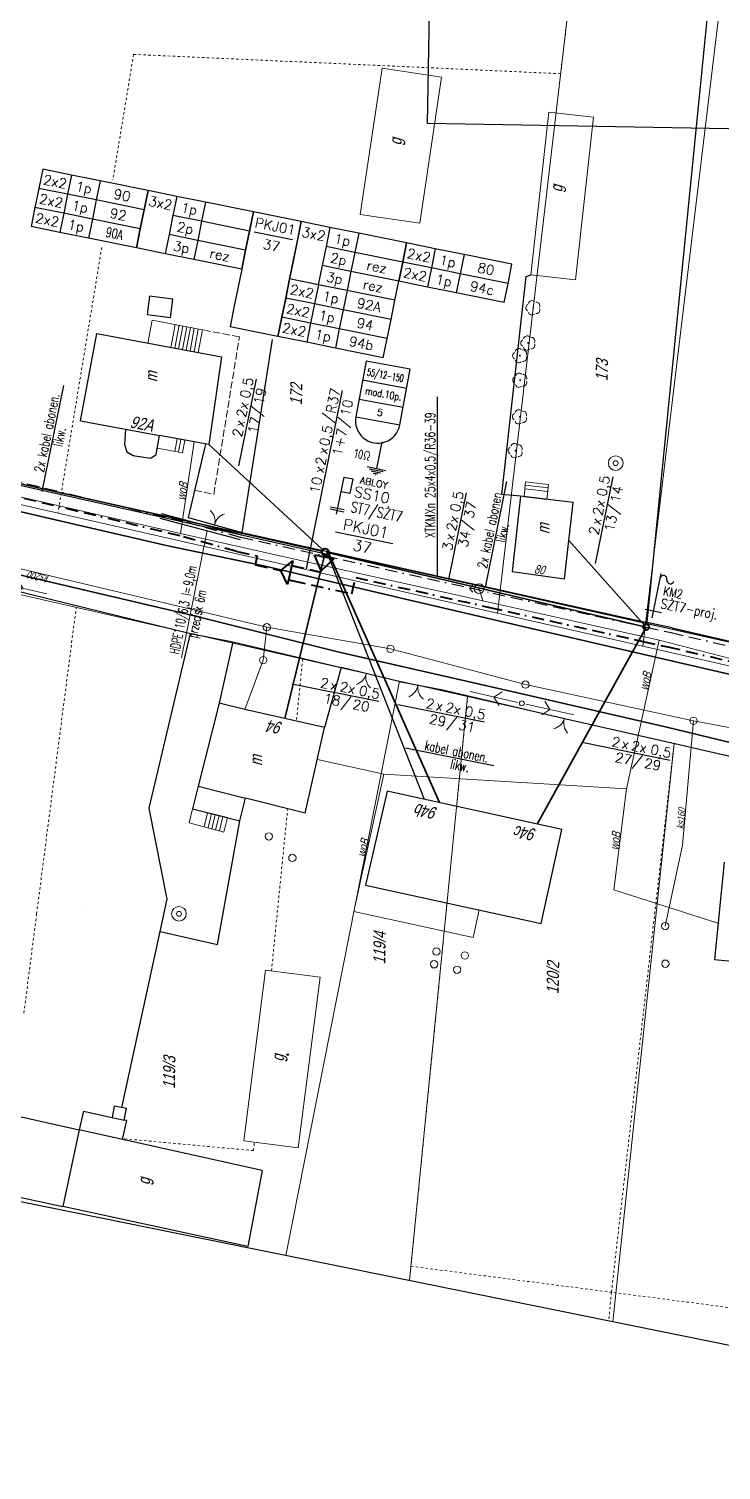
# Model space of a CAD drawing. Header units: millimetres. Extents: x 4848043 to 9699780, y 5827542 to 11659147.
# Drawn here: x 4849542.7 to 4849684.4, y 5829411.6 to 5829706.9 of the extents above; entities that cross this region are included whole.
import ezdxf
from ezdxf.enums import TextEntityAlignment as Align

# ---------------------------------------------------------------- set-up
doc = ezdxf.new("R2010")
doc.units = ezdxf.units.MM
doc.header["$MEASUREMENT"] = 0
for name, pattern in [('0', [0]), ('BORDER', [1.75, 0.5, -0.25, 0.5, -0.25, 0, -0.25]), ('BUD', [0]), ('GUK', [2, 1.5, -0.5]), ('GUZ', [1, 0.5, -0.5]), ('KOC', [2, 1.5, -0.5]), ('KOJ', [0]), ('SCH', [0]), ('UPW', [0]), ('ZAK', [2, 1, -1])]:
    doc.linetypes.add(name, pattern=pattern)
doc.layers.get('0').update_dxf_attribs({"lineweight": 18})
for name, color, linetype, lineweight in [('EADTD_T_0', 7, '0', 18), ('EBTPO_L_6', 9, '0', 18), ('EBUOA_T_1', 251, '0', 25), ('EBUPP_L_1', 7, 'BUD', 18), ('EBUPP_L_3', 6, '0', 25), ('EDZPD_L_0', 251, '0', 18), ('EDZTD_T_0', 7, '0', 25), ('EUZPU_L_4', 251, 'GUZ', 18), ('SDRPK_L_0', 7, '0', 35), ('SDRPK_L_2', 251, 'KOC', 18), ('SZOPO_T_0', 251, '0', 18), ('SZZPZ_T_0', 251, '0', 15), ('TEL kable doziemne proj.', 32, 'BORDER', 30), ('TEL rury', 6, 'Continuous', 30), ('TEL rury opis', 6, 'Continuous', 20), ('TES kable doziemne proj.', 4, 'BORDER', 40), ('TES kable napow. proj.', 241, 'LIN_NAPOW_PROJ', 35), ('TES zakończenia projektowane', 4, 'Continuous', 40), ('TES złącza projektowane', 4, 'Continuous', 40), ('UEEPA_T_2', 251, '0', 18), ('UKKOO_T_2', 7, '0', 18), ('UKKPA_T_4', 251, '0', 18), ('UKKPOR_L_0', 36, '0', 18), ('UTTPA_T_2', 34, '0', 18), ('UWWOO_T_0', 251, '0', 18), ('UWWPA_T_0', 251, '0', 18), ('UWWPO_L_0', 162, 'UPW', 18), ('UZB słupy telefoniczne', 32, 'Continuous', 30), ('ZAKRES_L_0', 250, 'GUK', 60)]:
    doc.layers.add(name, color=color, linetype=linetype, lineweight=lineweight)
for name, color, linetype in [('OPIS_KABLA', 30, 'Continuous'), ('OPIS_RURY', 6, 'Continuous'), ('RURY-ISTN', 6, 'Continuous'), ('SZOPO_L_0', 251, 'BGS'), ('TES kable napow. likw.', 9, 'LIN_NAPOW_LIKW'), ('TES opisy kabli abon.', 30, 'Continuous'), ('TES opisy kabli rozdz.', 30, 'Continuous'), ('TES opisy zakończeń', 30, 'Continuous'), ('TES rury', 6, 'Continuous'), ('TES słup. PD', 6, 'Continuous'), ('TES zakończenia istniejące', 140, 'Continuous')]:
    doc.layers.add(name, color=color, linetype=linetype)
doc.layers.add('RYS layout', color=7, linetype='Continuous', lineweight=30, plot=False)
doc.styles.add('ROMANS', font='simplex.shx')
doc.styles.add('SIMPLEX', font='simplex.shx', dxfattribs={"width": 0.8, "height": 1.5})
doc.styles.add('Simplex2', font='simplex.shx', dxfattribs={"width": 0.7})
doc.styles.get("Standard").update_dxf_attribs({"font": 'txt', "width": 0.8, "oblique": 15})
doc.linetypes.add('BGS', pattern='A,2.5,[133,ltypeshp.shx,S=0.2,R=0,X=0,Y=0],2.5', length=5)
doc.linetypes.add('LIN_NAPOW_LIKW', pattern='A,0.0001,[131,ltypeshp.shx,S=0.1,R=20,X=0.34023,Y=-0.12817],-0.1,[131,ltypeshp.shx,S=0.1,R=200,X=0.35977,Y=0.12817],-0.3,[135,l_napow.shx,S=0.1,R=0,X=-0.4,Y=0],-0.2,[135,l_napow.shx,S=0.1,R=180,X=0.2,Y=0],-0.2', length=0.8001)
doc.linetypes.add('LIN_NAPOW_PROJ', pattern='A,0.0001,-0.4,[136,l_napow.shx,S=0.1,R=0,X=-0.4,Y=0],-0.2,[137,l_napow.shx,S=0.1,R=0,X=-0.2,Y=0],-0.2', length=0.8001)

# ---------------------------------------------------------------- blocks, each defined once
blk = doc.blocks.new('WSP')
at = {"color": 0}
blk.add_circle((0, 0), 0.09, dxfattribs=at)
blk = doc.blocks.new('BGB')
at = {"color": 0}
for centre, start, end in [((-1.5, 0.021), 0, 60.404), ((1.5, 0.021), 120, 180.404)]:
    blk.add_arc(centre, 1.5, start, end, dxfattribs=at)
blk = doc.blocks.new('DLI')
at = {"color": 0}
blk.add_circle((0, 0), 0.045, dxfattribs=at)
for centre, start, end in [((-0.357, 0.116), 102.488, 221.918), ((0, 0.375), 30.487, 149.918), ((0.357, 0.116), -41.514, 77.916), ((-0.22, -0.303), 174.489, 293.916), ((0.22, -0.303), -113.512, 5.915)]:
    blk.add_arc(centre, 0.375, start, end, dxfattribs=at)
blk = doc.blocks.new('SLS')
at = {"color": 0}
blk.add_circle((0, 0), 0.25, dxfattribs=at)
blk.add_circle((0, 0), 0.25, dxfattribs=at)
blk = doc.blocks.new('PNN')
at = {"color": 0}
for p, q in [((0.4395, 0.01539), (5.4395, 0.01539)), ((2.9395, 0.01539), (2.2324, 0.72249)), ((2.9395, 0.01539), (2.2324, -0.69171))]:
    blk.add_line(p, q, dxfattribs=at)
blk = doc.blocks.new('UKK')
at = {"color": 0}
blk.add_circle((0, 0), 0.375, dxfattribs=at)
blk = doc.blocks.new('HYP')
at = {"color": 0}
for p, q in [((0, 1), (-0.35355, 0.64645)), ((0, 0.5), (0, 1)), ((0, 1), (0.35355, 0.64645))]:
    blk.add_line(p, q, dxfattribs=at)
blk.add_circle((0, 0), 0.5, dxfattribs=at)
blk = doc.blocks.new('STD')
at = {"color": 0}
for radius in [0.75, 0.25]:
    blk.add_circle((0, 0), radius, dxfattribs=at)
blk = doc.blocks.new('TR-SL1')
blk.add_circle((0, 0), 0.5)
blk = doc.blocks.new('KBR-SL1P')
for p, q in [((0, 0), (-1, 1.48)), ((-1, 1.48), (1, 1.48)), ((1, 1.48), (0, 0))]:
    blk.add_line(p, q)
blk.add_circle((0, 1.98), 0.35)
blk = doc.blocks.new('KB-IWP')
at = {"style": 'SIMPLEX'}
for p in [(-1.22, 0.25), (0.64, 0.25)]:
    blk.add_text('x', height=1, dxfattribs=at).set_placement(p, align=Align.RIGHT)
at = {"style": 'SIMPLEX', "flags": 1}
blk.add_attdef('TYP-KAB', text='', height=0.5, dxfattribs=at).set_placement((-6.02, 0.25), align=Align.RIGHT)
at = {"style": 'SIMPLEX'}
for tag, p in [('POJ-KAB', (-2.13, 0.25)), ('DL-KAB', (-0.62, -1.25))]:
    blk.add_attdef(tag, text='', height=1, dxfattribs=at).set_placement(p, align=Align.RIGHT)
for tag, p in [('KONS-KAB', (-0.52, 0.25)), ('SR-ZYL', (2.12, 0.25)), ('SEP', (-0.02, -1.25))]:
    blk.add_attdef(tag, text='', height=1, dxfattribs=at).set_placement(p, align=Align.CENTER)
at = {"style": 'SIMPLEX', "flags": 1}
blk.add_attdef('REJ-SZAF', (6.39, 0.25), '', height=0.5, dxfattribs=at)
at = {"style": 'SIMPLEX'}
blk.add_attdef('DL-MON', (0.7, -1.25), '', height=1, dxfattribs=at)
blk = doc.blocks.new('OB')
at = {"style": 'ROMANS', "width": 0.6}
blk.add_text('l=', height=2, dxfattribs=at).set_placement((9.86, 0.18))
for tag, p in [('OB_TYP', (8.68, 0.18)), ('OB_SW', (11.54, -2.76))]:
    blk.add_attdef(tag, text='', height=2, dxfattribs=at).set_placement(p, align=Align.RIGHT)
blk.add_attdef('OB_DL', (11.91, 0.18), '', height=2, dxfattribs=at)
blk = doc.blocks.new('ZL-2P')
for p, q in [((0, 0), (1, 1.25)), ((1, -1.25), (0, 0)), ((1, 1.25), (1, -1.25)), ((1, 0.75), (1.5, 0.75)), ((1, -0.75), (1.5, -0.75))]:
    blk.add_line(p, q)
blk = doc.blocks.new('KBR-ZP2')
blk.add_line((-4, 2), (4, 2))
at = {"style": 'SIMPLEX'}
for tag, p in [('REJ-SZAF', (0, 2.5)), ('NR-ZAK', (0, 0))]:
    blk.add_attdef(tag, text='', height=1.5, dxfattribs=at).set_placement(p, align=Align.CENTER)
blk = doc.blocks.new('*U147')
for p, q in [((10, 0), (0, 0)), ((0, 0), (0, -4)), ((10, -4), (10, 0)), ((0, -4), (0, -8)), ((9, -4), (1, -4)), ((10, -8), (10, -4)), ((0, -8), (0, -12)), ((10, -12), (10, -8)), ((0, -12), (0, -16)), ((10, -16), (10, -12)), ((0, -16), (0, -20)), ((10, -20), (10, -16)), ((0, -20), (0, -24)), ((10, -24), (10, -20)), ((10, -24), (0, -24))]:
    blk.add_line(p, q)
at = {"style": 'SIMPLEX'}
for tag, p in [('SZAFA', (5, -2)), ('PUNKT', (5, -6))]:
    blk.add_attdef(tag, text='', height=2, dxfattribs=at).set_placement(p, align=Align.MIDDLE_CENTER)
blk = doc.blocks.new('*U136')
for p, q in [((6, 0), (0, 0)), ((0, 0), (0, -4)), ((6, 0), (6, -4)), ((12, 0), (6, 0)), ((22, 0), (12, 0)), ((12, 0), (12, -4)), ((22, -4), (22, 0)), ((6, -4), (0, -4)), ((12, -4), (6, -4)), ((22, -4), (12, -4))]:
    blk.add_line(p, q)
at = {"style": 'SIMPLEX'}
for s, p in [('2x2', (3, -2)), ('1p', (9, -2))]:
    blk.add_text(s, height=2, dxfattribs=at).set_placement(p, align=Align.MIDDLE_CENTER)
blk.add_attdef('PARA1', text='', height=2, dxfattribs=at).set_placement((17, -2), align=Align.MIDDLE_CENTER)
blk = doc.blocks.new('*U125')
for p, q in [((6, 0), (0, 0)), ((0, 0), (0, -8)), ((6, 0), (6, -4)), ((12, 0), (6, 0)), ((22, 0), (12, 0)), ((12, 0), (12, -4)), ((22, -4), (22, 0)), ((6, -4), (6, -8)), ((12, -4), (6, -4)), ((22, -4), (12, -4)), ((12, -4), (12, -8)), ((22, -8), (22, -4)), ((0, -8), (0, -12)), ((6, -8), (6, -12)), ((12, -8), (6, -8)), ((22, -8), (12, -8)), ((12, -8), (12, -12)), ((22, -12), (22, -8)), ((6, -12), (0, -12)), ((12, -12), (6, -12)), ((22, -12), (12, -12))]:
    blk.add_line(p, q)
at = {"style": 'SIMPLEX'}
for s, p in [('3x2', (3, -2)), ('1p', (9, -2)), ('2p', (9, -6)), ('3p', (9, -10))]:
    blk.add_text(s, height=2, dxfattribs=at).set_placement(p, align=Align.MIDDLE_CENTER)
for tag, p in [('PARA1', (17, -2)), ('PARA2', (17, -6)), ('PARA3', (17, -10))]:
    blk.add_attdef(tag, text='', height=2, dxfattribs=at).set_placement(p, align=Align.MIDDLE_CENTER)
blk = doc.blocks.new('KB-RZP')
at = {"style": 'SIMPLEX'}
for s, p in [('/', (0.5, 0.39)), ('x', (-4.75, 0.25)), ('x', (-2.78, 0.25))]:
    blk.add_text(s, height=1, dxfattribs=at).set_placement(p)
at = {"style": 'SIMPLEX', "flags": 1}
blk.add_attdef('TYP-KAB', text='', height=0.5, dxfattribs=at).set_placement((-8.41, 0.25), align=Align.RIGHT)
at = {"style": 'SIMPLEX'}
for tag, p in [('POJ-KAB', (-5.16, 0.25)), ('DL-KAB', (0.19, -1.25))]:
    blk.add_attdef(tag, text='', height=1, dxfattribs=at).set_placement(p, align=Align.RIGHT)
for tag, p in [('KONS-KAB', (-3.5, 0.25)), ('SR-ZYL', (-0.85, 0.25)), ('SEP', (0.84, -1.25))]:
    blk.add_attdef(tag, text='', height=1, dxfattribs=at).set_placement(p, align=Align.CENTER)
for tag, p in [('NR-KAB', (1.5, 0.25)), ('DL-MON', (1.5, -1.25))]:
    blk.add_attdef(tag, p, '', height=1, dxfattribs=at)
at = {"style": 'SIMPLEX', "flags": 1}
blk.add_attdef('REJ-SZAF', (7.64, 0.25), '', height=0.5, dxfattribs=at)
blk = doc.blocks.new('ZLOP')
for p, q in [((9.15, 0), (0, 0)), ((0, 0), (0, -11.62)), ((9.15, -11.62), (9.15, 0)), ((9.15, -4), (0, -4)), ((9.15, -8), (0, -8)), ((0, -11.62), (9.15, -11.62))]:
    blk.add_line(p, q)
blk.add_arc((4.58, -11.62), 4.58, 180, 0)
at = {"style": 'ROMANS', "width": 0.713756}
blk.add_attdef('MUFA', text='', height=1.41, dxfattribs=at).set_placement((0.63, -2.88), (8.18, -2.88), align=Align.FIT)
at = {"style": 'ROMANS'}
for tag, p in [('LACZNIK', (4.71, -6.72)), ('PARY', (4.69, -10.56))]:
    blk.add_attdef(tag, text='', height=1.41, dxfattribs=at).set_placement(p, align=Align.CENTER)
for tag, flags, p in [('NRZL', 4, (4.68, -14.12)), ('BOKT', 1, (4.69, -17.8))]:
    blk.add_attdef(tag, text='', height=1.41, dxfattribs=dict(at, flags=flags)).set_placement(p, align=Align.CENTER)

msp = doc.modelspace()

# ---------------------------------------------------------------- linework, layer by layer
at = {"layer": 'EBTPO_L_6', "linetype": 'SCH'}
for p, q in [((4849567.02, 5829642.5), (4849567.9, 5829647.2)), ((4849567.9, 5829647.2), (4849578.21, 5829645.22)), ((4849572.6, 5829646.3), (4849571.74, 5829641.61)), ((4849573.4, 5829646.14), (4849572.52, 5829641.48)), ((4849574.18, 5829645.99), (4849573.32, 5829641.32)), ((4849574.98, 5829645.83), (4849574.09, 5829641.17)), ((4849575.75, 5829645.68), (4849574.89, 5829641.03)), ((4849576.53, 5829645.53), (4849575.67, 5829640.88)), ((4849577.33, 5829645.37), (4849576.47, 5829640.73)), ((4849577.34, 5829640.57), (4849578.21, 5829645.22)), ((4849567.02, 5829642.5), (4849577.34, 5829640.57)), ((4849569.42, 5829623.57), (4849568.95, 5829620.98)), ((4849574.58, 5829622.6), (4849569.42, 5829623.57)), ((4849572.54, 5829620.29), (4849573.03, 5829622.89)), ((4849573.32, 5829620.16), (4849573.8, 5829622.75)), ((4849574.12, 5829620.01), (4849568.95, 5829620.98)), ((4849574.58, 5829622.6), (4849574.12, 5829620.01)), ((4849644.03, 5829611.02), (4849644.34, 5829614.09)), ((4849649.05, 5829613.55), (4849644.34, 5829614.09)), ((4849648.7, 5829610.47), (4849644.03, 5829611.02)), ((4849644.18, 5829612.61), (4849648.89, 5829612.07)), ((4849644.27, 5829613.41), (4849648.96, 5829612.87)), ((4849648.7, 5829610.47), (4849649.05, 5829613.55)), ((4849576.15, 5829547.06), (4849575.46, 5829544.23)), ((4849576.15, 5829547.06), (4849583.32, 5829545.27)), ((4849578.55, 5829543.39), (4849579.26, 5829546.28)), ((4849579.33, 5829543.18), (4849580.04, 5829546.09)), ((4849580.1, 5829542.97), (4849580.81, 5829545.89)), ((4849575.46, 5829544.23), (4849582.57, 5829542.3)), ((4849580.88, 5829542.77), (4849581.59, 5829545.7)), ((4849581.65, 5829542.56), (4849582.37, 5829545.51)), ((4849583.32, 5829545.27), (4849582.57, 5829542.3))]:
    msp.add_line(p, q, dxfattribs=at)
at = {"layer": 'EBUPP_L_1', "linetype": 'BUD'}
for p, q in [((4849610.51, 5829668.88), (4849614.99, 5829698.81)), ((4849614.99, 5829698.81), (4849627.16, 5829696.97)), ((4849622.7, 5829667.07), (4849627.16, 5829696.97)), ((4849645.42, 5829656.5), (4849649.11, 5829689.8)), ((4849649.11, 5829689.8), (4849658.26, 5829688.77)), ((4849654.54, 5829655.48), (4849658.26, 5829688.77)), ((4849610.51, 5829668.88), (4849622.7, 5829667.07)), ((4849645.42, 5829656.5), (4849654.54, 5829655.48)), ((4849586.66, 5829479.06), (4849591.13, 5829514.02)), ((4849591.13, 5829514.02), (4849602.28, 5829512.61)), ((4849597.8, 5829477.64), (4849602.28, 5829512.61)), ((4849586.66, 5829479.06), (4849597.8, 5829477.64))]:
    msp.add_line(p, q, dxfattribs=at)
at = {"layer": 'EBUPP_L_3', "linetype": '0'}
for p, q in [((4849567.37, 5829652.13), (4849566.88, 5829648.38)), ((4849572.14, 5829651.49), (4849567.37, 5829652.13)), ((4849571.63, 5829647.75), (4849572.14, 5829651.49)), ((4849566.88, 5829648.38), (4849571.63, 5829647.75)), ((4849553.25, 5829626.58), (4849556.59, 5829644.44)), ((4849556.59, 5829644.44), (4849582.11, 5829639.69)), ((4849582.11, 5829639.69), (4849579.51, 5829621.69)), ((4849553.25, 5829626.58), (4849562.42, 5829624.87)), ((4849562.42, 5829624.87), (4849562.22, 5829621.74)), ((4849562.42, 5829624.87), (4849569.42, 5829623.57)), ((4849568.71, 5829619.66), (4849569.42, 5829623.57)), ((4849576.52, 5829622.24), (4849569.42, 5829623.57)), ((4849562.22, 5829621.74), (4849562.68, 5829620.21)), ((4849562.68, 5829620.21), (4849564.04, 5829619.44)), ((4849579.51, 5829621.69), (4849576.52, 5829622.24)), ((4849564.04, 5829619.44), (4849566.2, 5829619.13)), ((4849566.2, 5829619.13), (4849567.66, 5829618.94)), ((4849567.66, 5829618.94), (4849568.71, 5829619.66)), ((4849643.27, 5829611.11), (4849641.61, 5829595.7)), ((4849654.11, 5829609.86), (4849643.27, 5829611.11)), ((4849652.33, 5829594.2), (4849654.11, 5829609.86)), ((4849641.61, 5829595.7), (4849652.33, 5829594.2)), ((4849581.6, 5829568.74), (4849577.32, 5829551.7)), ((4849586.88, 5829567.43), (4849581.6, 5829568.74)), ((4849603.2, 5829563.74), (4849586.88, 5829567.43)), ((4849599.24, 5829546.18), (4849603.2, 5829563.74)), ((4849577.32, 5829551.7), (4849576.15, 5829547.06)), ((4849577.32, 5829551.7), (4849587, 5829549.26)), ((4849585.83, 5829544.62), (4849587, 5829549.26)), ((4849599.24, 5829546.18), (4849587, 5829549.26)), ((4849616.03, 5829550.69), (4849611.6, 5829531.44)), ((4849651.75, 5829542.85), (4849616.03, 5829550.69)), ((4849576.15, 5829547.06), (4849585.83, 5829544.62)), ((4849647.51, 5829523.56), (4849651.75, 5829542.85)), ((4849685.02, 5829536.11), (4849682.98, 5829516.23)), ((4849611.6, 5829531.44), (4849647.51, 5829523.56)), ((4849682.98, 5829516.23), (4849705.06, 5829513.97)), ((4849530.98, 5829486.19), (4849552.98, 5829481.3)), ((4849553.83, 5829485.15), (4849552.98, 5829481.3)), ((4849553.83, 5829485.15), (4849559.72, 5829483.84)), ((4849560.14, 5829486.13), (4849559.72, 5829483.84)), ((4849561.66, 5829485.85), (4849560.14, 5829486.13)), ((4849562.62, 5829485.69), (4849561.66, 5829485.85)), ((4849562.17, 5829483.3), (4849562.62, 5829485.69)), ((4849552.98, 5829481.3), (4849549.58, 5829465.58)), ((4849561.82, 5829479.32), (4849552.98, 5829481.3)), ((4849559.72, 5829483.84), (4849562.17, 5829483.3)), ((4849561.82, 5829479.32), (4849562.69, 5829483.19)), ((4849562.69, 5829483.19), (4849562.17, 5829483.3)), ((4849590.45, 5829472.97), (4849561.82, 5829479.32)), ((4849590.45, 5829472.97), (4849587.5, 5829457.38)), ((4849527.54, 5829470.33), (4849549.58, 5829465.58)), ((4849587.5, 5829457.38), (4849549.58, 5829465.58))]:
    msp.add_line(p, q, dxfattribs=at)
at = {"layer": 'EDZPD_L_0', "linetype": '0'}
for p, q in [((4849666.31, 5829824.09), (4849638.58, 5829587.15)), ((4849696.64, 5829815.27), (4849668.34, 5829580.38)), ((4849638.58, 5829587.15), (4849495.3, 5829619.79)), ((4849618.55, 5829573.26), (4849537.17, 5829591.8)), ((4849668.34, 5829580.38), (4849638.58, 5829587.15)), ((4849734.7, 5829565.27), (4849668.34, 5829580.38)), ((4849618.55, 5829573.26), (4849595.27, 5829455.53)), ((4849632.47, 5829570.1), (4849618.55, 5829573.26)), ((4849632.47, 5829570.1), (4849620.59, 5829450.39)), ((4849674.75, 5829560.46), (4849632.47, 5829570.1)), ((4849662.18, 5829441.96), (4849674.75, 5829560.46)), ((4849752.51, 5829542.75), (4849674.75, 5829560.46))]:
    msp.add_line(p, q, dxfattribs=at)
at = {"layer": 'EUZPU_L_4', "linetype": 'GUZ'}
for p, q in [((4849666.31, 5829824.09), (4849651.52, 5829697.7)), ((4849564.09, 5829701.66), (4849559.86, 5829675.97)), ((4849651.52, 5829697.7), (4849564.09, 5829701.66)), ((4849557.58, 5829662.1), (4849554.83, 5829645.41)), ((4849554.83, 5829645.41), (4849548.61, 5829607.66)), ((4849544.25, 5829525.56), (4849552.35, 5829588.33)), ((4849598.71, 5829577.78), (4849597.44, 5829565.04)), ((4849632.47, 5829570.1), (4849630.23, 5829547.55)), ((4849661.92, 5829448.01), (4849674.75, 5829560.46)), ((4849592.32, 5829513.86), (4849595.64, 5829547.09)), ((4849544.25, 5829525.56), (4849541.62, 5829505.01)), ((4849625.23, 5829497.13), (4849628.26, 5829527.78)), ((4849625.23, 5829497.13), (4849620.87, 5829453.34)), ((4849588.65, 5829477.04), (4849561.87, 5829479.48)), ((4849588.65, 5829477.04), (4849588.82, 5829478.8)), ((4849620.87, 5829453.34), (4849620.58, 5829450.4)), ((4849620.87, 5829453.34), (4849661.92, 5829448.01)), ((4849661.92, 5829448.01), (4849661.35, 5829442.13)), ((4849781.92, 5829432.43), (4849661.92, 5829448.01))]:
    msp.add_line(p, q, dxfattribs=at)
at = {"layer": 'OPIS_RURY'}
for p, q in [((4849614.93, 5829622.25), (4849613.82, 5829616.78)), ((4849611.88, 5829617.18), (4849615.76, 5829616.39)), ((4849612.3, 5829616.75), (4849615.21, 5829616.16)), ((4849612.71, 5829616.32), (4849614.66, 5829615.92)), ((4849613.13, 5829615.88), (4849614.1, 5829615.69)), ((4849613.53, 5829615.53), (4849613.6, 5829615.51))]:
    msp.add_line(p, q, dxfattribs=at)
at = {"layer": 'RURY-ISTN'}
for p, q in [((4849607.13, 5829615.06), (4849605.59, 5829607.46)), ((4849607.13, 5829615.06), (4849608.95, 5829614.69)), ((4849608.95, 5829614.69), (4849608.34, 5829611.68)), ((4849608.34, 5829611.68), (4849606.52, 5829612.05)), ((4849607.13, 5829607.88), (4849604.34, 5829608.45)), ((4849607.22, 5829608.32), (4849604.43, 5829608.89))]:
    msp.add_line(p, q, dxfattribs=at)
at = {"layer": 'RYS layout'}
for points in [[(4849624.24, 5829687.49), (4849634.23, 5830247.4), (4849919.19, 5830242.32), (4849909.19, 5829682.41)], [(4849812.06, 5829411.56), (4849214.23, 5829532.82), (4849270.89, 5829812.13), (4849868.72, 5829690.87)]]:
    msp.add_lwpolyline(points, close=True, dxfattribs=at)
at = {"layer": 'SDRPK_L_0', "linetype": '0'}
for p, q in [((4849535.92, 5829609.13), (4849551.93, 5829605.4)), ((4849551.93, 5829605.4), (4849571.12, 5829600.96)), ((4849571.12, 5829600.96), (4849591.02, 5829596.76)), ((4849591.02, 5829596.76), (4849621.84, 5829589.55)), ((4849621.84, 5829589.55), (4849644.91, 5829584.14)), ((4849644.91, 5829584.14), (4849670.05, 5829578.33)), ((4849670.05, 5829578.33), (4849723.14, 5829566.06))]:
    msp.add_line(p, q, dxfattribs=at)
at = {"layer": 'SDRPK_L_0', "linetype": 'KOJ'}
for p, q in [((4849575.98, 5829586.75), (4849500.55, 5829604.42)), ((4849606.17, 5829579.17), (4849575.98, 5829586.75)), ((4849644.22, 5829570.47), (4849606.17, 5829579.17)), ((4849673.27, 5829563.83), (4849644.22, 5829570.47)), ((4849698.06, 5829557.74), (4849673.27, 5829563.83))]:
    msp.add_line(p, q, dxfattribs=at)
at = {"layer": 'SDRPK_L_2', "linetype": 'KOC'}
for p, q in [((4849585.76, 5829643.78), (4849578.21, 5829645.22)), ((4849580.5, 5829611.47), (4849585.76, 5829643.78)), ((4849578.81, 5829621.8), (4849576.6, 5829612.38)), ((4849576.6, 5829612.38), (4849580.5, 5829611.47))]:
    msp.add_line(p, q, dxfattribs=at)
at = {"layer": 'SZOPO_L_0', "linetype": 'BGS'}
for p, q in [((4849669.25, 5829585.28), (4849681.84, 5829712.2)), ((4849639.45, 5829611.46), (4849644.49, 5829656.15)), ((4849644.49, 5829656.15), (4849645.42, 5829656.5)), ((4849589.71, 5829625.35), (4849592.53, 5829643.22)), ((4849586.29, 5829603.71), (4849589.71, 5829625.35)), ((4849578.81, 5829621.8), (4849575.28, 5829606.76)), ((4849643.27, 5829611.11), (4849639.45, 5829611.46)), ((4849575.28, 5829606.76), (4849580.69, 5829605.27)), ((4849580.69, 5829605.27), (4849586.29, 5829603.71)), ((4849586.29, 5829603.71), (4849637.89, 5829592.24)), ((4849502.76, 5829600.86), (4849575.78, 5829583.01)), ((4849637.89, 5829592.24), (4849669.25, 5829585.28)), ((4849674.35, 5829584.15), (4849669.25, 5829585.28)), ((4849567.26, 5829547.22), (4849575.78, 5829583.01)), ((4849575.78, 5829583.01), (4849584.39, 5829581.28)), ((4849674.35, 5829584.15), (4849735.73, 5829569.99)), ((4849584.39, 5829581.28), (4849581.6, 5829568.74)), ((4849584.39, 5829581.28), (4849606.56, 5829576)), ((4849606.56, 5829576), (4849603.2, 5829563.74)), ((4849618.43, 5829573.17), (4849606.56, 5829576)), ((4849618.43, 5829573.17), (4849627.4, 5829571.45)), ((4849627.4, 5829571.45), (4849652.3, 5829565.58)), ((4849652.3, 5829565.58), (4849675.75, 5829560.26)), ((4849675.75, 5829560.26), (4849714.75, 5829551.26)), ((4849570.96, 5829528.59), (4849567.26, 5829547.22)), ((4849581.26, 5829519.26), (4849585.83, 5829544.62)), ((4849569.52, 5829521.91), (4849570.96, 5829528.59)), ((4849561.66, 5829485.85), (4849569.52, 5829521.91)), ((4849569.52, 5829521.91), (4849581.26, 5829519.26))]:
    msp.add_line(p, q, dxfattribs=at)
at = {"layer": 'TEL kable doziemne proj.', "ltscale": 5}
msp.add_lwpolyline([(4849533.7, 5829615.75), (4849575.03, 5829605.79), (4849586.04, 5829602.73), (4849637.67, 5829591.27), (4849669.03, 5829584.31), (4849674.13, 5829583.17), (4849735.5, 5829569.02), (4849771.7, 5829560.67), (4849803.53, 5829554.59)], dxfattribs=at)
at = {"layer": 'TEL rury'}
for p, q in [((4849569.48, 5829606.62), (4849585.94, 5829602.25)), ((4849569.73, 5829607.58), (4849586.2, 5829603.21))]:
    msp.add_line(p, q, dxfattribs=at)
at = {"layer": 'TEL rury opis'}
msp.add_line((4849573.89, 5829578.03), (4849579.17, 5829604.04), dxfattribs=at)
at = {"layer": 'TES kable doziemne proj.', "ltscale": 5}
for p, q in [((4849533.04, 5829612.82), (4849574.28, 5829602.89)), ((4849574.28, 5829602.89), (4849585.32, 5829599.82)), ((4849585.32, 5829599.82), (4849589.42, 5829598.91)), ((4849589.42, 5829598.91), (4849589, 5829597.04)), ((4849589, 5829597.04), (4849594.21, 5829595.88)), ((4849596.81, 5829593.76), (4849608.76, 5829591.11)), ((4849608.76, 5829591.11), (4849609.56, 5829594.44)), ((4849609.56, 5829594.44), (4849637.02, 5829588.34)), ((4849637.02, 5829588.34), (4849668.38, 5829581.38)), ((4849668.38, 5829581.38), (4849673.47, 5829580.25)), ((4849673.47, 5829580.25), (4849734.83, 5829566.09))]:
    msp.add_line(p, q, dxfattribs=at)
msp.add_lwpolyline([(4849596.49, 5829596.91), (4849602.46, 5829595.58), (4849602.52, 5829595.82)], dxfattribs=at)
at = {"layer": 'TES kable napow. likw.', "ltscale": 5}
for p, q in [((4849510.43, 5829620.19), (4849603.76, 5829599.23)), ((4849603.59, 5829599.79), (4849623.58, 5829549.03)), ((4849603.59, 5829599.79), (4849691.94, 5829579.92))]:
    msp.add_line(p, q, dxfattribs=at)
at = {"layer": 'TES kable napow. proj.', "ltscale": 5}
for p, q in [((4849602.64, 5829599.85), (4849510.53, 5829620.5)), ((4849602.8, 5829600.18), (4849579.51, 5829621.69)), ((4849668.64, 5829584.75), (4849653.22, 5829602.03)), ((4849604, 5829599.54), (4849668.45, 5829584.44)), ((4849604, 5829599.54), (4849626.7, 5829548.34)), ((4849603.15, 5829599.02), (4849595.04, 5829565.58)), ((4849646.74, 5829543.95), (4849669.03, 5829584.31))]:
    msp.add_line(p, q, dxfattribs=at)
at = {"layer": 'TES opisy kabli rozdz.'}
for p, q in [((4849589.16, 5829635.1), (4849585.56, 5829617.34)), ((4849599.47, 5829596.25), (4849606.88, 5829632.76)), ((4849662.17, 5829615.13), (4849658.56, 5829597.36)), ((4849632.17, 5829611.84), (4849628.57, 5829594.07)), ((4849614.28, 5829569.04), (4849596.52, 5829572.64)), ((4849635.92, 5829564.81), (4849618.16, 5829568.41)), ((4849673.95, 5829556.96), (4849656.19, 5829560.57))]:
    msp.add_line(p, q, dxfattribs=at)
at = {"layer": 'TES rury', "linetype": 'Continuous'}
for p, q in [((4849549.73, 5829633.83), (4849545.32, 5829612.09)), ((4849626.25, 5829631.46), (4849626.25, 5829594.69)), ((4849640.45, 5829614.17), (4849636.04, 5829592.44)), ((4849672.06, 5829595.32), (4849670.21, 5829586.2)), ((4849672.17, 5829587.24), (4849668.81, 5829587.92)), ((4849637.84, 5829555.85), (4849619.78, 5829559.51))]:
    msp.add_line(p, q, dxfattribs=at)
for centre, start, end in [((4849672.56, 5829594.16), 348.5339, 168.5339), ((4849673.98, 5829593.88), 168.5339, 348.5339)]:
    msp.add_arc(centre, 0.721, start, end, dxfattribs=at)
at = {"layer": 'TES zakończenia projektowane'}
msp.add_circle((4849669.03, 5829584.31), 0.609, dxfattribs=at)
at = {"layer": 'UKKPOR_L_0', "linetype": '0'}
for p, q in [((4849531.25, 5829598.53), (4849591.36, 5829584.27)), ((4849591.36, 5829584.27), (4849590.62, 5829577.54)), ((4849591.36, 5829584.27), (4849616.67, 5829579.84)), ((4849616.67, 5829579.84), (4849644.32, 5829572.52)), ((4849590.62, 5829577.54), (4849586.88, 5829567.43)), ((4849644.32, 5829572.52), (4849678.71, 5829565.11)), ((4849676.48, 5829539.61), (4849678.71, 5829565.11)), ((4849678.71, 5829565.11), (4849731.16, 5829555.11)), ((4849672.92, 5829523.05), (4849676.48, 5829539.61))]:
    msp.add_line(p, q, dxfattribs=at)
at = {"layer": 'UWWPO_L_0', "linetype": 'UPW'}
for p, q in [((4849573.72, 5829603.49), (4849576.52, 5829622.24)), ((4849573.72, 5829603.49), (4849538.98, 5829611.43)), ((4849602.59, 5829597.03), (4849573.72, 5829603.49)), ((4849631.04, 5829590.68), (4849602.59, 5829597.03)), ((4849631.04, 5829590.68), (4849635.56, 5829589.66)), ((4849634.83, 5829592.16), (4849635.56, 5829589.66)), ((4849671.69, 5829581.6), (4849635.56, 5829589.66)), ((4849671.69, 5829581.6), (4849664.98, 5829551.15)), ((4849768.02, 5829556.93), (4849671.69, 5829581.6)), ((4849615.35, 5829554.16), (4849601.72, 5829557.2)), ((4849615.35, 5829554.16), (4849609.2, 5829526)), ((4849664.98, 5829551.15), (4849615.35, 5829554.16)), ((4849664.98, 5829551.15), (4849662.39, 5829530.5)), ((4849662.39, 5829530.5), (4849683.73, 5829523.61)), ((4849609.2, 5829526), (4849633.61, 5829520.69)), ((4849633.61, 5829520.69), (4849634.83, 5829526.35))]:
    msp.add_line(p, q, dxfattribs=at)
at = {"layer": 'ZAKRES_L_0', "linetype": 'ZAK'}
msp.add_lwpolyline([(4849554.09, 5829526.67), (4849554.09, 5829526.67)], dxfattribs=at)

# ---------------------------------------------------------------- block references
at = {"layer": 'EBUOA_T_1', "xscale": 2, "yscale": 2, "zscale": 2, "rotation": 88.97723720235952}
msp.add_blockref('WSP', (4849595.64, 5829496.7), dxfattribs=at)
at = {"layer": 'SZOPO_T_0'}
for p, xscale, yscale, zscale, rotation in [((4849580.69, 5829605.27), 2.000000000245468, 2.000000000245468, 2.000000000245468, 347.2272371935652), ((4849611.71, 5829574.77), 1.999999999727762, 1.999999999727762, 1.999999999727762, 166.607237198487), ((4849622.31, 5829572.42), 2.000000000196002, 2.000000000196002, 2.000000000196002, 171.3072371953866), ((4849652.3, 5829565.58), 1.999999999732132, 1.999999999732132, 1.999999999732132, 162.3772372119319)]:
    msp.add_blockref('BGB', p, dxfattribs=dict(at, xscale=xscale, yscale=yscale, zscale=zscale, rotation=rotation))
at = {"layer": 'SZZPZ_T_0', "xscale": 2, "yscale": 2, "zscale": 2, "rotation": 88.97723720235952}
for p in [(4849645.9, 5829649.73), (4849644.87, 5829642.51), (4849643.18, 5829639.92), (4849643.23, 5829634.89), (4849643.16, 5829627.39), (4849642.28, 5829620.47)]:
    msp.add_blockref('DLI', p, dxfattribs=at)
at = {"layer": 'TEL rury opis', "rotation": 78.53388413954008}
msp.add_blockref('OB', (4849574.02, 5829580.92), dxfattribs=at).add_auto_attribs({'OB_TYP': 'HDPE110/6,3', 'OB_DL': '9,0m', 'OB_SW': 'przecisk 6m'})
at = {"layer": 'TES opisy kabli abon.', "linetype": 'Continuous'}
for p, xscale, yscale, zscale, rotation, values in [((4849587.9, 5829628.87), 1.999999999546575, 1.999999999546575, 1.999999999546575, 78.53388411658707, {'POJ-KAB': '2', 'KONS-KAB': '2', 'DL-KAB': '17', 'DL-MON': '19', 'SR-ZYL': '0,5', 'SEP': '/'}), ((4849660.88, 5829608.78), 1.999999999546577, 1.999999999546577, 1.999999999546577, 78.53388413195147, {'POJ-KAB': '2', 'KONS-KAB': '2', 'DL-KAB': '13', 'DL-MON': '14', 'SR-ZYL': '0,5', 'SEP': '/'}), ((4849630.9, 5829605.58), 1.999999999546577, 1.999999999546577, 1.999999999546577, 78.53388413053656, {'POJ-KAB': '3', 'KONS-KAB': '2', 'DL-KAB': '34', 'DL-MON': '37', 'SR-ZYL': '0,5', 'SEP': '/'}), ((4849607.93, 5829570.33), 1.999999999546577, 1.999999999546577, 1.999999999546577, 348.5338841265313, {'POJ-KAB': '2', 'KONS-KAB': '2', 'DL-KAB': '18', 'DL-MON': '20', 'SR-ZYL': '0,5', 'SEP': '/'}), ((4849629.57, 5829566.1), 1.999999999546577, 1.999999999546577, 1.999999999546577, 348.5338841265313, {'POJ-KAB': '2', 'KONS-KAB': '2', 'DL-KAB': '29', 'DL-MON': '31', 'SR-ZYL': '0,5', 'SEP': '/'}), ((4849667.6, 5829558.25), 1.999999999546577, 1.999999999546577, 1.999999999546577, 348.5338841265313, {'POJ-KAB': '2', 'KONS-KAB': '2', 'DL-KAB': '27', 'DL-MON': '29', 'SR-ZYL': '0,5', 'SEP': '/'})]:
    msp.add_blockref('KB-IWP', p, dxfattribs=dict(at, xscale=xscale, yscale=yscale, zscale=zscale, rotation=rotation)).add_auto_attribs(values)
at = {"layer": 'TES opisy kabli rozdz.', "xscale": 1.999999999883585, "yscale": 1.999999999883585, "zscale": 1.999999999883585, "rotation": 78.53388411826161}
msp.add_blockref('KB-RZP', (4849605.29, 5829624.91), dxfattribs=at).add_auto_attribs({'POJ-KAB': '10', 'KONS-KAB': '2', 'SR-ZYL': '0,5', 'NR-KAB': 'R37', 'DL-KAB': '1+7', 'DL-MON': '10', 'SEP': '/'})
at = {"layer": 'TES opisy zakończeń', "xscale": 1.499999999878156, "yscale": 1.499999999878156, "zscale": 1.499999999878156, "rotation": 348.5338841264513}
msp.add_blockref('KBR-ZP2', (4849610.69, 5829599.71), dxfattribs=at).add_auto_attribs({'REJ-SZAF': 'PKJ01', 'NR-ZAK': '37'})
at = {"layer": 'TES słup. PD'}
for name, p, rotation, values in [('*U136', (4849545.5, 5829678.13), 348.5338841264513, {'PARA1': '90'}), ('*U136', (4849544.7, 5829674.21), 348.5338841264513, {'PARA1': '92'}), ('*U125', (4849567.06, 5829673.76), 348.5338841289874, {'PARA3': 'rez'}), ('*U147', (4849588.62, 5829669.38), 348.5338841264513, {'SZAFA': 'PKJ01', 'PUNKT': '37'}), ('*U125', (4849598.42, 5829667.4), 348.5338841289874, {'PARA2': 'rez', 'PARA3': 'rez'}), ('*U136', (4849619.98, 5829663.02), 348.5338841264513, {'PARA1': '80'}), ('*U136', (4849619.19, 5829659.1), 348.5338841264513, {'PARA1': '94c'}), ('*U136', (4849596.04, 5829655.64), 348.5338841264513, {'PARA1': '92A'}), ('*U136', (4849595.24, 5829651.72), 348.5338841264513, {'PARA1': '94'}), ('*U136', (4849594.45, 5829647.8), 348.5338841264513, {'PARA1': '94b'})]:
    msp.add_blockref(name, p, dxfattribs=dict(at, rotation=rotation)).add_auto_attribs(values)
ref = msp.add_blockref('*U136', (4849543.91, 5829670.29), dxfattribs=dict(at, rotation=348.5338841264513))
ref.add_attrib('PARA1', '90A', dxfattribs={"layer": '0', "height": 2, "rotation": 348.5339, "style": 'SIMPLEX', "width": 0.7}).set_placement((4849560.17, 5829664.95), align=Align.MIDDLE_CENTER)
at = {"layer": 'TES zakończenia istniejące', "linetype": 'ByBlock', "ltscale": 5}
ref = msp.add_blockref('ZLOP', (4849611.72, 5829638.83), dxfattribs=dict(at, rotation=349.4513216744155))
ref.add_attrib('MUFA', '55/12-150', dxfattribs={"layer": '0', "height": 1.5, "rotation": 349.4513, "style": 'ROMANS', "width": 0.607616}).set_placement((4849611.81, 5829635.88), (4849619.24, 5829634.5), align=Align.FIT)
ref.add_attrib('LACZNIK', 'mod.10p.', dxfattribs={"layer": '0', "height": 1.5, "rotation": 349.4513, "style": 'ROMANS', "width": 0.8}).set_placement((4849615.12, 5829631.36), align=Align.CENTER)
ref.add_attrib('PARY', '5', dxfattribs={"layer": '0', "height": 1.41, "rotation": 349.4513, "style": 'ROMANS'}).set_placement((4849614.4, 5829627.59), align=Align.CENTER)
at = {"layer": 'TES zakończenia projektowane'}
for xscale, yscale, zscale, rotation in [(2.000000000030436, 2.000000000030436, 2.000000000030436, 348.3226047022761), (2, 2, 2, 348.3226047204002)]:
    msp.add_blockref('KBR-SL1P', (4849602.52, 5829595.82), dxfattribs=dict(at, xscale=xscale, yscale=yscale, zscale=zscale, rotation=rotation))
at = {"layer": 'TES złącza projektowane', "xscale": 2, "yscale": 2, "zscale": 2, "rotation": 347.4759935620123}
msp.add_blockref('ZL-2P', (4849594.21, 5829595.88), dxfattribs=at)
at = {"layer": 'UEEPA_T_2'}
for name, p, xscale, yscale, zscale, rotation in [('PNN', (4849535.7, 5829593.55), 2.000000000313788, 2.000000000313788, 2.000000000313788, 347.0172372002999), ('PNN', (4849643.59, 5829568.68), 2.000000000313786, 2.000000000313786, 2.000000000313786, 167.0172372002998), ('PNN', (4849643.59, 5829568.68), 1.999999999989061, 1.999999999989061, 1.999999999989061, 347.1772372134911), ('SLS', (4849643.59, 5829568.68), 2, 2, 2, 88.97723720235952)]:
    msp.add_blockref(name, p, dxfattribs=dict(at, xscale=xscale, yscale=yscale, zscale=zscale, rotation=rotation))
at = {"layer": 'UKKPA_T_4', "xscale": 2, "yscale": 2, "zscale": 2, "rotation": 88.97723720235952}
for p in [(4849591.36, 5829584.27), (4849616.67, 5829579.84), (4849590.62, 5829577.54), (4849644.32, 5829572.52), (4849678.71, 5829565.11), (4849591.78, 5829541.42), (4849596.6, 5829537.01), (4849672.92, 5829523.05), (4849626.08, 5829517.82), (4849631.91, 5829517.02), (4849625.61, 5829515.21), (4849630.33, 5829514.1), (4849672.96, 5829515.34)]:
    msp.add_blockref('UKK', p, dxfattribs=at)
at = {"layer": 'UTTPA_T_2', "xscale": 2.2, "yscale": 2.2, "zscale": 2, "rotation": 88.97723720235952}
msp.add_blockref('SLS', (4849603.32, 5829599.7), dxfattribs=at)
at = {"layer": 'UWWPA_T_0', "xscale": 2, "yscale": 2, "zscale": 2, "rotation": 88.97723720235952}
for name, p in [('STD', (4849662.79, 5829617.9)), ('HYP', (4849634.83, 5829592.16)), ('STD', (4849573.39, 5829525.56))]:
    msp.add_blockref(name, p, dxfattribs=at)
at = {"layer": 'UZB słupy telefoniczne', "xscale": 1.2, "yscale": 1.2, "rotation": 88.97723720235952}
msp.add_blockref('TR-SL1', (4849669.03, 5829584.31), dxfattribs=at)

# ---------------------------------------------------------------- texts
at = {"layer": 'EADTD_T_0', "attachment_point": 8, "line_spacing_factor": 0.82}
for s, insert, char_height, rotation in [('92A', (4849565.54, 5829624.74), 2.5, 349.4376), ('80', (4849647.06, 5829595.18), 1.8, 352.0331), ('94', (4849593.34, 5829565.05), 2.5, 170.498), ('94b', (4849624.33, 5829547.74), 2.5, 169.0772), ('94c', (4849644.6, 5829543.3), 2.5, 170.5531)]:
    msp.add_mtext(s, dxfattribs=dict(at, insert=insert, char_height=char_height, rotation=rotation))
at = {"layer": 'EBUOA_T_1', "char_height": 2.48, "attachment_point": 9, "rotation": 88.9772, "line_spacing_factor": 0.82}
for s, insert in [('g', (4849619.73, 5829684.46)), ('g', (4849652.65, 5829674.85)), ('m', (4849568.99, 5829636.68)), ('m', (4849649.21, 5829605.56)), ('m', (4849590.41, 5829558.06)), ('g', (4849595.64, 5829496.7)), ('g', (4849568.22, 5829471.43))]:
    msp.add_mtext(s, dxfattribs=dict(at, insert=insert))
at = {"layer": 'EDZTD_T_0', "char_height": 2.48, "attachment_point": 5, "rotation": 88.9772, "line_spacing_factor": 0.82}
for s, insert in [('173', (4849659.97, 5829636.92)), ('172', (4849597.38, 5829631.97)), ('119/4', (4849614.45, 5829518.55)), ('120/2', (4849649.95, 5829512.43)), ('119/3', (4849571.39, 5829493.03))]:
    msp.add_mtext(s, dxfattribs=dict(at, insert=insert))
at = {"layer": 'OPIS_KABLA', "style": 'SIMPLEX'}
msp.add_text('ABLOY', height=1.4, rotation=348.5339, dxfattribs=at).set_placement((4849613.15, 5829613.2), align=Align.CENTER)
at = {"layer": 'OPIS_RURY', "style": 'SIMPLEX', "width": 0.8}
msp.add_text('10Ω', height=1.92, rotation=348.5339, dxfattribs=at).set_placement((4849609.07, 5829619.04))
at = {"layer": 'RURY-ISTN', "style": 'ROMANS'}
msp.add_text('SS10', height=2.16, rotation=348.5339, dxfattribs=at).set_placement((4849609.04, 5829611.07))
at = {"layer": 'RURY-ISTN', "style": 'ROMANS', "width": 0.75}
msp.add_text('ST7/SŻT7', height=2.16, rotation=348.5339, dxfattribs=at).set_placement((4849608.41, 5829607.93))
at = {"layer": 'TES rury', "linetype": 'Continuous'}
for s, height, rotation, style, width, p in [('2x kabel abonen.', 2, 78.5339, 'Simplex2', 0.7, (4849545.68, 5829615.88)), ('XTKMXn 25x4x0,5/R36-39', 2, 90, 'Simplex2', 0.7, (4849625.8, 5829602.57)), ('likw.', 2, 78.5339, 'Simplex2', 0.7, (4849549.51, 5829621.17)), ('2x kabel abonen.', 2, 78.5339, 'Simplex2', 0.7, (4849636.39, 5829596.23)), ('likw.', 2, 78.5339, 'Simplex2', 0.7, (4849640.23, 5829601.51)), ('KM2', 1.8, 348.5339, 'ROMANS', 0.8, (4849672.39, 5829590.89)), ('SŻT7-proj.', 2, 348.5339, 'ROMANS', 0.8, (4849671.84, 5829588.21)), ('kabel abonen.', 2, 348.5339, 'Simplex2', 0.7, (4849623.54, 5829559.17)), ('likw.', 2, 348.5339, 'Simplex2', 0.7, (4849628.82, 5829555.33))]:
    msp.add_text(s, height=height, rotation=rotation, dxfattribs=dict(at, style=style, width=width)).set_placement(p)
at = {"layer": 'UKKOO_T_2', "char_height": 1.5, "attachment_point": 8, "line_spacing_factor": 0.82}
for s, insert, rotation in [('ks200', (4849544.77, 5829595.32), 166.6646), ('ks160', (4849676.93, 5829545), 85.0249)]:
    msp.add_mtext(s, dxfattribs=dict(at, insert=insert, rotation=rotation))
at = {"layer": 'UWWOO_T_0', "char_height": 1.8, "attachment_point": 8, "line_spacing_factor": 0.82}
for insert, rotation in [((4849574.99, 5829611.99), 81.5433), ((4849669.79, 5829573.03), 77.5835), ((4849612.01, 5829538.84), 77.7021), ((4849663.63, 5829540.37), 82.8844)]:
    msp.add_mtext('woB', dxfattribs=dict(at, insert=insert, rotation=rotation))

doc.saveas('drawing.dxf')
